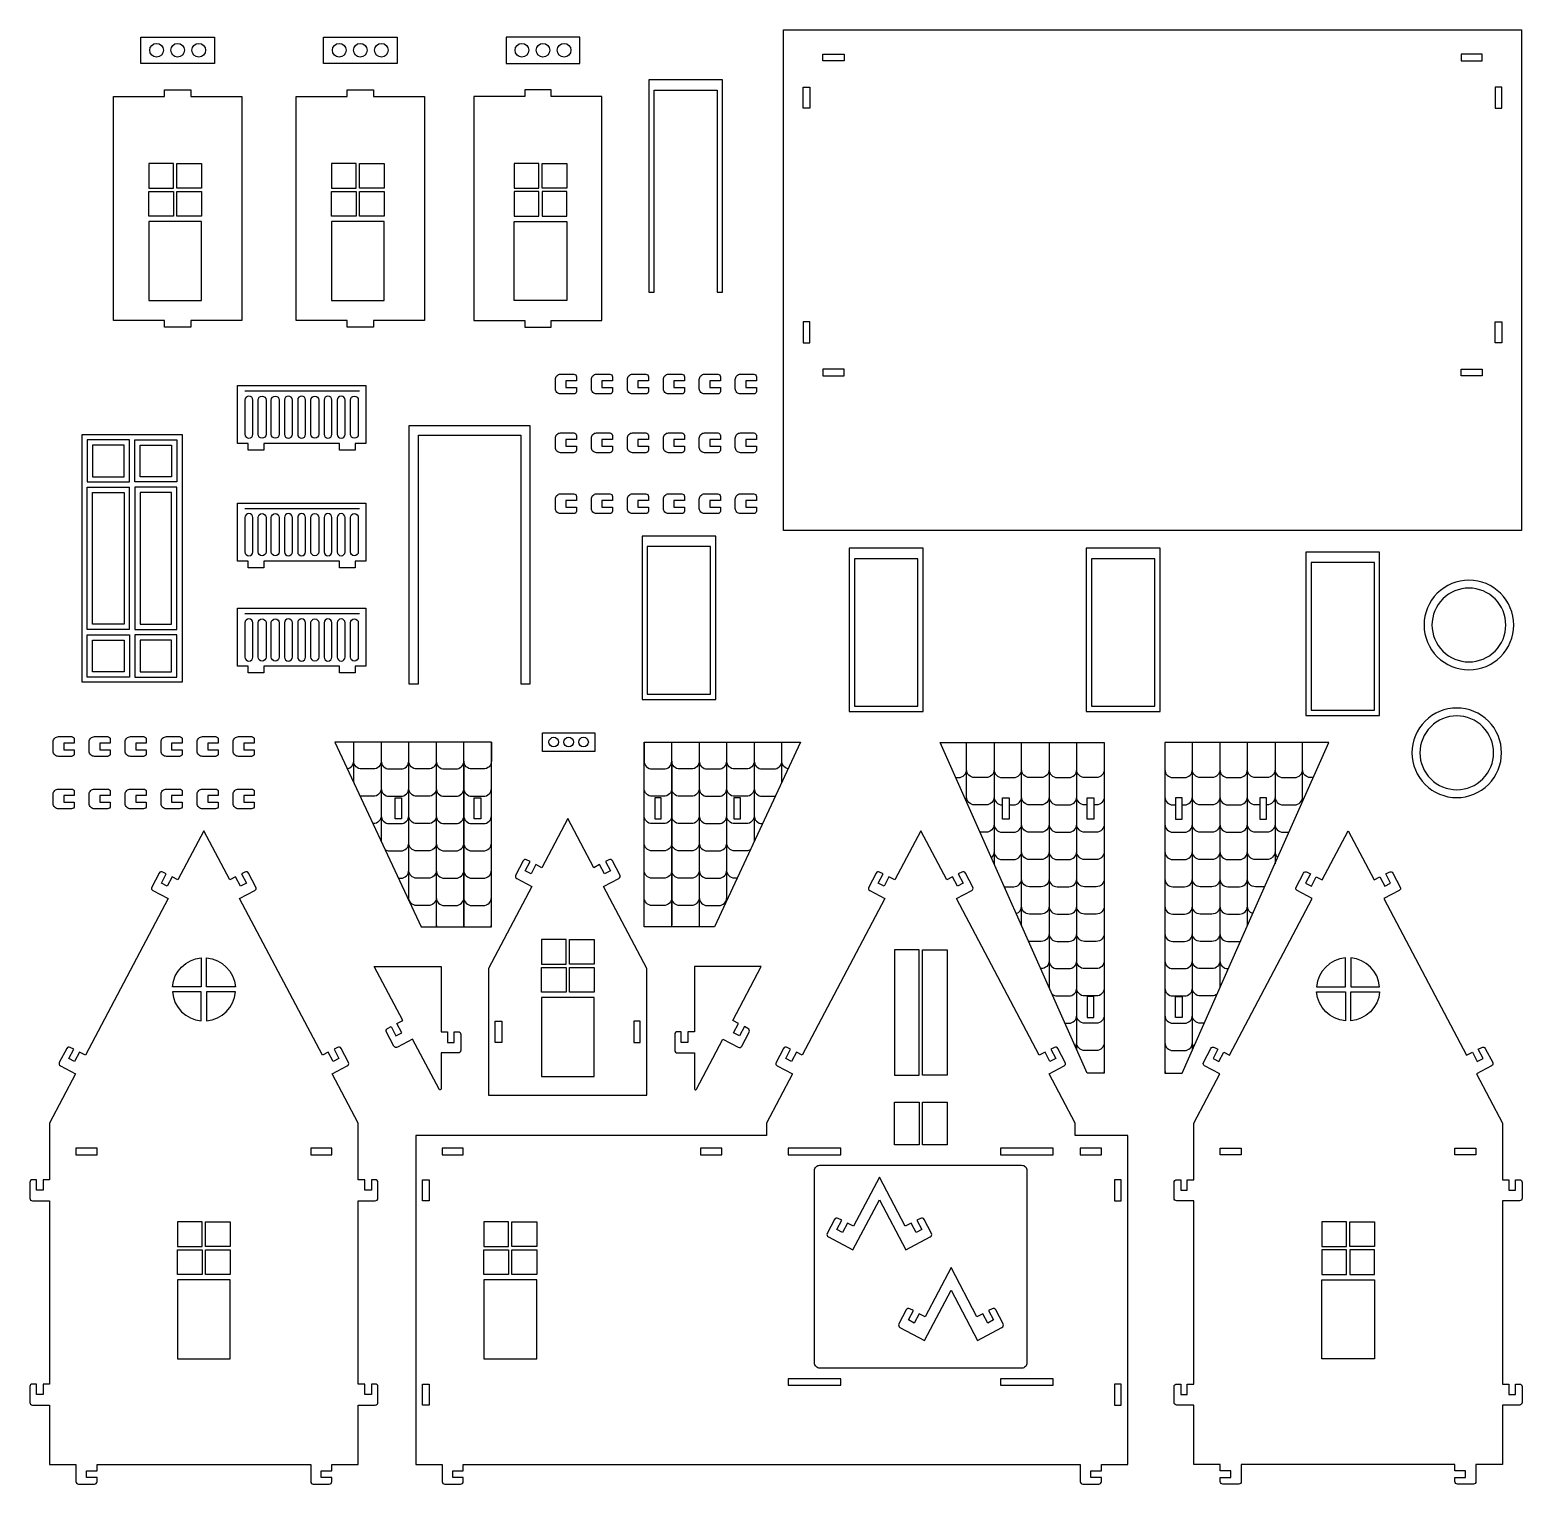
# Model space of a CAD drawing. Extents: x -2506 to 1573, y -1771 to 884.
# Drawn here: x -1144 to 1573, y -1771 to 877 of the extents above; entities that cross this region are included whole.
import ezdxf

# ---------------------------------------------------------------- set-up
doc = ezdxf.new("R2010")
doc.units = 0
doc.header["$MEASUREMENT"] = 0
doc.layers.add('LAYER1', color=7, linetype='CONTINUOUS')

msp = doc.modelspace()

# ---------------------------------------------------------------- linework, layer by layer
at = {"layer": 'LAYER1'}
for points in [[(1571.8, 877.1), (1571.8, -34.9), (227.8, -34.9), (227.8, 877.1)], [(-942.1, 863.9), (-807.7, 863.9), (-807.7, 815.9), (-942.1, 815.9)], [(-609.6, 863.9), (-475.2, 863.9), (-475.2, 815.9), (-609.6, 815.9)], [(-142.6, 863.9), (-277, 863.9), (-277, 815.9), (-142.6, 815.9)], [(338.2, 820.9), (299.8, 820.9), (299.8, 832.9), (338.2, 832.9)], [(1461.4, 820.9), (1499.8, 820.9), (1499.8, 832.9), (1461.4, 832.9)], [(-991.7, 755.9), (-898.9, 755.9), (-898.9, 767.9), (-850.9, 767.9), (-850.9, 755.9), (-758.2, 755.9), (-758.2, 347.9), (-850.9, 347.9), (-850.9, 335.9), (-898.9, 335.9), (-898.9, 347.9), (-991.7, 347.9)], [(-659.2, 755.9), (-566.4, 755.9), (-566.4, 767.9), (-518.4, 767.9), (-518.4, 755.9), (-425.6, 755.9), (-425.6, 347.9), (-518.4, 347.9), (-518.4, 335.9), (-566.4, 335.9), (-566.4, 347.9), (-659.2, 347.9)], [(-102.4, 755.9), (-195.1, 755.9), (-195.1, 767.9), (-243.1, 767.9), (-243.1, 755.9), (-335.9, 755.9), (-335.9, 347.9), (-243.1, 347.9), (-243.1, 335.9), (-195.1, 335.9), (-195.1, 347.9), (-102.4, 347.9)], [(-7.7, 399.6), (-7.7, 767), (107.5, 767), (107.5, 399.6), (117.1, 399.6), (117.1, 786.2), (-17.3, 786.2), (-17.3, 399.6)], [(263.8, 734.5), (263.8, 772.9), (275.8, 772.9), (275.8, 734.5)], [(1535.8, 734.5), (1535.8, 772.9), (1523.8, 772.9), (1523.8, 734.5)], [(-882.6, 633.5), (-927.6, 633.5), (-927.6, 588.5), (-882.6, 588.5)], [(-876.6, 588.5), (-876.6, 633.5), (-831.6, 633.5), (-831.6, 588.5)], [(-550, 633.5), (-595, 633.5), (-595, 588.5), (-550, 588.5)], [(-544, 588.5), (-544, 633.5), (-499, 633.5), (-499, 588.5)], [(-217.5, 588.5), (-217.5, 633.5), (-262.5, 633.5), (-262.5, 588.5)], [(-211.5, 633.5), (-166.5, 633.5), (-166.5, 588.5), (-211.5, 588.5)], [(-927.6, 537.5), (-927.6, 582.5), (-882.6, 582.5), (-882.6, 537.5)], [(-831.6, 537.5), (-876.6, 537.5), (-876.6, 582.5), (-831.6, 582.5)], [(-595, 537.5), (-595, 582.5), (-550, 582.5), (-550, 537.5)], [(-499, 537.5), (-544, 537.5), (-544, 582.5), (-499, 582.5)], [(-262.5, 537.5), (-217.5, 537.5), (-217.5, 582.5), (-262.5, 582.5)], [(-166.5, 537.5), (-166.5, 582.5), (-211.5, 582.5), (-211.5, 537.5)], [(-927.6, 383.9), (-831.6, 383.9), (-831.6, 527.9), (-927.6, 527.9)], [(-595, 383.9), (-499, 383.9), (-499, 527.9), (-595, 527.9)], [(-166.5, 383.9), (-262.5, 383.9), (-262.5, 527.9), (-166.5, 527.9)], [(263.8, 345.6), (263.8, 307.2), (275.8, 307.2), (275.8, 345.6)], [(1535.8, 345.6), (1535.8, 307.2), (1523.8, 307.2), (1523.8, 345.6)], [(338.2, 259.2), (299.8, 259.2), (299.8, 247.2), (338.2, 247.2)], [(1461.4, 259.2), (1499.8, 259.2), (1499.8, 247.2), (1461.4, 247.2)], [(-746.7, 123.7), (-765.9, 123.7), (-765.9, 229.3), (-532.4, 229.3), (-532.4, 123.7), (-551.6, 123.7), (-551.6, 111.7), (-580.4, 111.7), (-580.4, 123.7), (-717.9, 123.7), (-717.9, 111.7), (-746.7, 111.7)], [(-233, -314.2), (-233, 156.2), (-453.8, 156.2), (-453.8, -314.2), (-436.5, -314.2), (-436.5, 138.9), (-250.3, 138.9), (-250.3, -314.2)], [(-1039.4, 130.5), (-1039.4, 53.7), (-962.6, 53.7), (-962.6, 130.5)], [(-1029.8, 120.9), (-1029.8, 63.3), (-972.2, 63.3), (-972.2, 120.9)], [(-953, 53.7), (-953, 130.5), (-876.2, 130.5), (-876.2, 53.7)], [(-943.4, 63.3), (-943.4, 120.9), (-885.8, 120.9), (-885.8, 63.3)], [(-1029.8, -205.5), (-1029.8, 34.5), (-972.2, 34.5), (-972.2, -205.5)], [(-953, -215.1), (-876.2, -215.1), (-876.2, 44.1), (-953, 44.1)], [(-943.4, -205.5), (-885.8, -205.5), (-885.8, 34.5), (-943.4, 34.5)], [(-746.7, -90.4), (-765.9, -90.4), (-765.9, 15.2), (-532.4, 15.2), (-532.4, -90.4), (-551.6, -90.4), (-551.6, -102.4), (-580.4, -102.4), (-580.4, -90.4), (-717.9, -90.4), (-717.9, -102.4), (-746.7, -102.4)], [(104.9, -44.9), (-29.5, -44.9), (-29.5, -342.5), (104.9, -342.5)], [(95.3, -64.1), (-19.9, -64.1), (-19.9, -332.9), (95.3, -332.9)], [(482.2, -66.8), (347.8, -66.8), (347.8, -364.4), (482.2, -364.4)], [(913.5, -66.8), (779.1, -66.8), (779.1, -364.4), (913.5, -364.4)], [(1313.3, -73.9), (1178.9, -73.9), (1178.9, -371.5), (1313.3, -371.5)], [(472.6, -86), (357.4, -86), (357.4, -354.8), (472.6, -354.8)], [(903.9, -86), (788.7, -86), (788.7, -354.8), (903.9, -354.8)], [(1303.7, -93.1), (1188.5, -93.1), (1188.5, -361.9), (1303.7, -361.9)], [(-746.7, -282), (-765.9, -282), (-765.9, -176.4), (-532.4, -176.4), (-532.4, -282), (-551.6, -282), (-551.6, -294), (-580.4, -294), (-580.4, -282), (-717.9, -282), (-717.9, -294), (-746.7, -294)], [(-1039.4, -224.7), (-962.6, -224.7), (-962.6, -301.5), (-1039.4, -301.5)], [(-1029.8, -234.3), (-972.2, -234.3), (-972.2, -291.9), (-1029.8, -291.9)], [(-953, -301.5), (-876.2, -301.5), (-876.2, -224.7), (-953, -224.7)], [(-943.4, -291.9), (-885.8, -291.9), (-885.8, -234.3), (-943.4, -234.3)], [(-210.5, -403.1), (-115.7, -403.1), (-115.7, -436.9), (-210.5, -436.9)], [(-431.7, -756.4), (-431.7, -756.4), (-323, -756.4), (-303.8, -756.4), (-303.8, -420.2), (-588.6, -420.2), (-431.7, -756.4), (-431.7, -756.4), (-431.7, -756.4)], [(259.1, -420.2), (102.3, -756.4), (-6.5, -756.4), (-25.7, -756.4), (-25.7, -420.2), (259.1, -420.2), (259.1, -420.2), (259.1, -420.2), (259.1, -420.2)], [(780.7, -1022.8), (780.7, -1022.8), (513.2, -420.5), (811.9, -420.5), (811.9, -1022.8), (780.7, -1022.8), (780.7, -1022.8), (780.7, -1022.8)], [(1100.8, -690.9), (1100.8, -690.9), (1220.9, -420.5), (922.3, -420.5), (922.3, -1022.8), (953.5, -1022.8), (1081.3, -734.8), (1081.3, -734.8)], [(-479.1, -521.5), (-467.1, -521.5), (-467.1, -560), (-479.1, -560)], [(-335, -521.5), (-323, -521.5), (-323, -560), (-335, -560)], [(-335, -521.5), (-323, -521.5), (-323, -560), (-335, -560)], [(5.5, -521.5), (-6.5, -521.5), (-6.5, -560), (5.5, -560)], [(5.5, -521.5), (-6.5, -521.5), (-6.5, -560), (5.5, -560)], [(149.6, -521.5), (137.6, -521.5), (137.6, -560), (149.6, -560)], [(627, -521.8), (639, -521.8), (639, -560.3), (627, -560.3)], [(780.7, -521.8), (792.7, -521.8), (792.7, -560.3), (780.7, -560.3)], [(953.5, -521.8), (941.5, -521.8), (941.5, -560.3), (953.5, -560.3)], [(1107.2, -521.8), (1095.2, -521.8), (1095.2, -560.3), (1107.2, -560.3)], [(-167.7, -779.4), (-212.7, -779.4), (-212.7, -824.5), (-167.7, -824.5)], [(-161.7, -824.5), (-161.7, -779.4), (-116.7, -779.4), (-116.7, -824.5)], [(475.2, -798.6), (430.2, -798.6), (430.2, -1026.4), (475.2, -1026.4)], [(481.2, -1026.4), (481.2, -798.6), (526.2, -798.6), (526.2, -1026.4)], [(-212.7, -875.5), (-212.7, -830.5), (-167.7, -830.5), (-167.7, -875.5)], [(-116.7, -875.5), (-161.7, -875.5), (-161.7, -830.5), (-116.7, -830.5)], [(-212.7, -1029.2), (-116.7, -1029.2), (-116.7, -885.1), (-212.7, -885.1)], [(792.7, -883.1), (780.7, -883.1), (780.7, -921.5), (792.7, -921.5)], [(941.5, -883.1), (953.5, -883.1), (953.5, -921.5), (941.5, -921.5)], [(-296.8, -928.3), (-284.8, -928.3), (-284.8, -966.8), (-296.8, -966.8)], [(-32.6, -928.3), (-44.6, -928.3), (-44.6, -966.8), (-32.6, -966.8)], [(430.2, -1153.5), (430.2, -1076), (475.2, -1076), (475.2, -1153.5)], [(526.2, -1153.5), (481.2, -1153.5), (481.2, -1076), (526.2, -1076)], [(-1060, -1159.4), (-1060, -1171.4), (-1021.6, -1171.4), (-1021.6, -1159.4)], [(-632.7, -1159.4), (-632.7, -1171.4), (-594.3, -1171.4), (-594.3, -1159.4)], [(-393.3, -1159.4), (-393.3, -1171.4), (-354.9, -1171.4), (-354.9, -1159.4)], [(77.1, -1159.4), (77.1, -1171.4), (115.5, -1171.4), (115.5, -1159.4)], [(236.5, -1171.4), (332.5, -1171.4), (332.5, -1159.4), (236.5, -1159.4)], [(623.2, -1171.4), (719.2, -1171.4), (719.2, -1159.4), (623.2, -1159.4)], [(768.3, -1159.4), (768.3, -1171.4), (806.7, -1171.4), (806.7, -1159.4)], [(1061.5, -1159.4), (1061.5, -1171.4), (1023.1, -1171.4), (1023.1, -1159.4)], [(1488.7, -1159.4), (1488.7, -1171.4), (1450.3, -1171.4), (1450.3, -1159.4)], [(-429.3, -1217), (-417.3, -1217), (-417.3, -1255.4), (-429.3, -1255.4)], [(842.7, -1217), (830.7, -1217), (830.7, -1255.4), (842.7, -1255.4)], [(-830.1, -1293.8), (-875.1, -1293.8), (-875.1, -1338.8), (-830.1, -1338.8)], [(-824.1, -1338.8), (-824.1, -1293.8), (-779.1, -1293.8), (-779.1, -1338.8)], [(-272.3, -1293.8), (-317.3, -1293.8), (-317.3, -1338.8), (-272.3, -1338.8)], [(-266.3, -1338.8), (-266.3, -1293.8), (-221.3, -1293.8), (-221.3, -1338.8)], [(1252.9, -1338.8), (1252.9, -1293.8), (1207.9, -1293.8), (1207.9, -1338.8)], [(1258.9, -1293.8), (1303.9, -1293.8), (1303.9, -1338.8), (1258.9, -1338.8)], [(-875.1, -1389.8), (-875.1, -1344.8), (-830.1, -1344.8), (-830.1, -1389.8)], [(-779.1, -1389.8), (-824.1, -1389.8), (-824.1, -1344.8), (-779.1, -1344.8)], [(-317.3, -1389.8), (-317.3, -1344.8), (-272.3, -1344.8), (-272.3, -1389.8)], [(-221.3, -1389.8), (-266.3, -1389.8), (-266.3, -1344.8), (-221.3, -1344.8)], [(1207.9, -1389.8), (1252.9, -1389.8), (1252.9, -1344.8), (1207.9, -1344.8)], [(1303.9, -1389.8), (1303.9, -1344.8), (1258.9, -1344.8), (1258.9, -1389.8)], [(-875.1, -1543.4), (-779.1, -1543.4), (-779.1, -1399.4), (-875.1, -1399.4)], [(-317.3, -1543.4), (-221.3, -1543.4), (-221.3, -1399.4), (-317.3, -1399.4)], [(1303.9, -1543.4), (1207.9, -1543.4), (1207.9, -1399.4), (1303.9, -1399.4)], [(-429.3, -1589), (-417.3, -1589), (-417.3, -1627.4), (-429.3, -1627.4)], [(236.5, -1591.4), (332.5, -1591.4), (332.5, -1579.4), (236.5, -1579.4)], [(623.2, -1591.4), (719.2, -1591.4), (719.2, -1579.4), (623.2, -1579.4)], [(842.7, -1589), (830.7, -1589), (830.7, -1627.4), (842.7, -1627.4)]]:
    msp.add_lwpolyline(points, close=True, dxfattribs=at)
for points in [[(-153.7, 213.9), (-177.7, 213.9, -0.414214), (-187.3, 223.5), (-187.3, 240.3, -0.414214), (-177.7, 249.9), (-153.7, 249.9, -0.414214), (-148.9, 245.1), (-148.9, 237.9), (-168.1, 237.9), (-168.1, 225.9), (-148.9, 225.9), (-148.9, 218.7, -0.414214)], [(-88.1, 213.9), (-112.1, 213.9, -0.414214), (-121.7, 223.5), (-121.7, 240.3, -0.414214), (-112.1, 249.9), (-88.1, 249.9, -0.414214), (-83.3, 245.1), (-83.3, 237.9), (-102.5, 237.9), (-102.5, 225.9), (-83.3, 225.9), (-83.3, 218.7, -0.414214)], [(-22.6, 213.9), (-46.6, 213.9, -0.414214), (-56.2, 223.5), (-56.2, 240.3, -0.414214), (-46.6, 249.9), (-22.6, 249.9, -0.414214), (-17.8, 245.1), (-17.8, 237.9), (-37, 237.9), (-37, 225.9), (-17.8, 225.9), (-17.8, 218.7, -0.414214)], [(42.9, 213.9), (18.9, 213.9, -0.414214), (9.3, 223.5), (9.3, 240.3, -0.414214), (18.9, 249.9), (42.9, 249.9, -0.414214), (47.7, 245.1), (47.7, 237.9), (28.5, 237.9), (28.5, 225.9), (47.7, 225.9), (47.7, 218.7, -0.414214)], [(108.4, 213.9), (84.4, 213.9, -0.414214), (74.8, 223.5), (74.8, 240.3, -0.414214), (84.4, 249.9), (108.4, 249.9, -0.414214), (113.2, 245.1), (113.2, 237.9), (94, 237.9), (94, 225.9), (113.2, 225.9), (113.2, 218.7, -0.414214)], [(173.9, 213.9), (149.9, 213.9, -0.414214), (140.3, 223.5), (140.3, 240.3, -0.414214), (149.9, 249.9), (173.9, 249.9, -0.414214), (178.7, 245.1), (178.7, 237.9), (159.5, 237.9), (159.5, 225.9), (178.7, 225.9), (178.7, 218.7, -0.414214)], [(-738, 140.5), (-738, 202.9, 1), (-752.4, 202.9), (-752.4, 140.5, 1)], [(-728.4, 140.5), (-728.4, 202.9, -1), (-714, 202.9), (-714, 140.5, -1)], [(-704.4, 140.5), (-704.4, 202.9, -1), (-690, 202.9), (-690, 140.5, -1)], [(-666, 140.5), (-666, 202.9, 1), (-680.4, 202.9), (-680.4, 140.5, 1)], [(-642, 140.5), (-642, 202.9, 1), (-656.4, 202.9), (-656.4, 140.5, 1)], [(-632.4, 140.5), (-632.4, 202.9, -1), (-618, 202.9), (-618, 140.5, -1)], [(-594, 140.5), (-594, 202.9, 1), (-608.4, 202.9), (-608.4, 140.5, 1)], [(-570, 140.5), (-570, 202.9, 1), (-584.4, 202.9), (-584.4, 140.5, 1)], [(-560.4, 140.5), (-560.4, 202.9, -1), (-546, 202.9), (-546, 140.5, -1)], [(-153.7, 107), (-177.7, 107, -0.414214), (-187.3, 116.6), (-187.3, 133.4, -0.414214), (-177.7, 143), (-153.7, 143, -0.414214), (-148.9, 138.2), (-148.9, 131), (-168.1, 131), (-168.1, 119), (-148.9, 119), (-148.9, 111.8, -0.414214)], [(-88.1, 107), (-112.1, 107, -0.414214), (-121.7, 116.6), (-121.7, 133.4, -0.414214), (-112.1, 143), (-88.1, 143, -0.414214), (-83.3, 138.2), (-83.3, 131), (-102.5, 131), (-102.5, 119), (-83.3, 119), (-83.3, 111.8, -0.414214)], [(-22.6, 107), (-46.6, 107, -0.414214), (-56.2, 116.6), (-56.2, 133.4, -0.414214), (-46.6, 143), (-22.6, 143, -0.414214), (-17.8, 138.2), (-17.8, 131), (-37, 131), (-37, 119), (-17.8, 119), (-17.8, 111.8, -0.414214)], [(42.9, 107), (18.9, 107, -0.414214), (9.3, 116.6), (9.3, 133.4, -0.414214), (18.9, 143), (42.9, 143, -0.414214), (47.7, 138.2), (47.7, 131), (28.5, 131), (28.5, 119), (47.7, 119), (47.7, 111.8, -0.414214)], [(108.4, 107), (84.4, 107, -0.414214), (74.8, 116.6), (74.8, 133.4, -0.414214), (84.4, 143), (108.4, 143, -0.414214), (113.2, 138.2), (113.2, 131), (94, 131), (94, 119), (113.2, 119), (113.2, 111.8, -0.414214)], [(173.9, 107), (149.9, 107, -0.414214), (140.3, 116.6), (140.3, 133.4, -0.414214), (149.9, 143), (173.9, 143, -0.414214), (178.7, 138.2), (178.7, 131), (159.5, 131), (159.5, 119), (178.7, 119), (178.7, 111.8, -0.414214)], [(-153.7, -4), (-177.7, -4, -0.414214), (-187.3, 5.6), (-187.3, 22.4, -0.414214), (-177.7, 32), (-153.7, 32, -0.414214), (-148.9, 27.2), (-148.9, 20), (-168.1, 20), (-168.1, 8), (-148.9, 8), (-148.9, 0.8, -0.414214)], [(-88.1, -4), (-112.1, -4, -0.414214), (-121.7, 5.6), (-121.7, 22.4, -0.414214), (-112.1, 32), (-88.1, 32, -0.414214), (-83.3, 27.2), (-83.3, 20), (-102.5, 20), (-102.5, 8), (-83.3, 8), (-83.3, 0.8, -0.414214)], [(-22.6, -4), (-46.6, -4, -0.414214), (-56.2, 5.6), (-56.2, 22.4, -0.414214), (-46.6, 32), (-22.6, 32, -0.414214), (-17.8, 27.2), (-17.8, 20), (-37, 20), (-37, 8), (-17.8, 8), (-17.8, 0.8, -0.414214)], [(42.9, -4), (18.9, -4, -0.414214), (9.3, 5.6), (9.3, 22.4, -0.414214), (18.9, 32), (42.9, 32, -0.414214), (47.7, 27.2), (47.7, 20), (28.5, 20), (28.5, 8), (47.7, 8), (47.7, 0.8, -0.414214)], [(108.4, -4), (84.4, -4, -0.414214), (74.8, 5.6), (74.8, 22.4, -0.414214), (84.4, 32), (108.4, 32, -0.414214), (113.2, 27.2), (113.2, 20), (94, 20), (94, 8), (113.2, 8), (113.2, 0.8, -0.414214)], [(173.9, -4), (149.9, -4, -0.414214), (140.3, 5.6), (140.3, 22.4, -0.414214), (149.9, 32), (173.9, 32, -0.414214), (178.7, 27.2), (178.7, 20), (159.5, 20), (159.5, 8), (178.7, 8), (178.7, 0.8, -0.414214)], [(-738, -73.6), (-738, -11.2, 1), (-752.4, -11.2), (-752.4, -73.6, 1)], [(-728.4, -73.6), (-728.4, -11.2, -1), (-714, -11.2), (-714, -73.6, -1)], [(-704.4, -73.6), (-704.4, -11.2, -1), (-690, -11.2), (-690, -73.6, -1)], [(-666, -73.6), (-666, -11.2, 1), (-680.4, -11.2), (-680.4, -73.6, 1)], [(-642, -73.6), (-642, -11.2, 1), (-656.4, -11.2), (-656.4, -73.6, 1)], [(-632.4, -73.6), (-632.4, -11.2, -1), (-618, -11.2), (-618, -73.6, -1)], [(-594, -73.6), (-594, -11.2, 1), (-608.4, -11.2), (-608.4, -73.6, 1)], [(-570, -73.6), (-570, -11.2, 1), (-584.4, -11.2), (-584.4, -73.6, 1)], [(-560.4, -73.6), (-560.4, -11.2, -1), (-546, -11.2), (-546, -73.6, -1)], [(1475.8, -125.2, 0.414214), (1394.2, -206.8, 0.414214), (1475.8, -288.4, 0.414214), (1557.4, -206.8, 0.414214)], [(1475.8, -139.6, 0.414214), (1408.6, -206.8, 0.414214), (1475.8, -274, 0.414214), (1543, -206.8, 0.414214)], [(-738, -265.2), (-738, -202.8, 1), (-752.4, -202.8), (-752.4, -265.2, 1)], [(-728.4, -265.2), (-728.4, -202.8, -1), (-714, -202.8), (-714, -265.2, -1)], [(-704.4, -265.2), (-704.4, -202.8, -1), (-690, -202.8), (-690, -265.2, -1)], [(-666, -265.2), (-666, -202.8, 1), (-680.4, -202.8), (-680.4, -265.2, 1)], [(-642, -265.2), (-642, -202.8, 1), (-656.4, -202.8), (-656.4, -265.2, 1)], [(-632.4, -265.2), (-632.4, -202.8, -1), (-618, -202.8), (-618, -265.2, -1)], [(-594, -265.2), (-594, -202.8, 1), (-608.4, -202.8), (-608.4, -265.2, 1)], [(-570, -265.2), (-570, -202.8, 1), (-584.4, -202.8), (-584.4, -265.2, 1)], [(-560.4, -265.2), (-560.4, -202.8, -1), (-546, -202.8), (-546, -265.2, -1)], [(1453.7, -358, 0.414214), (1372.1, -439.5, 0.414214), (1453.7, -521.1, 0.414214), (1535.2, -439.5, 0.414214)], [(1453.7, -372.4, 0.414214), (1386.5, -439.5, 0.414214), (1453.7, -506.7, 0.414214), (1520.8, -439.5, 0.414214)], [(-1067.9, -446.1), (-1091.9, -446.1, -0.414214), (-1101.5, -436.5), (-1101.5, -419.7, -0.414214), (-1091.9, -410.1), (-1067.9, -410.1, -0.414214), (-1063.1, -414.9), (-1063.1, -422.1), (-1082.3, -422.1), (-1082.3, -434.1), (-1063.1, -434.1), (-1063.1, -441.3, -0.414214)], [(-1002.4, -446.1), (-1026.4, -446.1, -0.414214), (-1036, -436.5), (-1036, -419.7, -0.414214), (-1026.4, -410.1), (-1002.4, -410.1, -0.414214), (-997.6, -414.9), (-997.6, -422.1), (-1016.8, -422.1), (-1016.8, -434.1), (-997.6, -434.1), (-997.6, -441.3, -0.414214)], [(-936.9, -446.1), (-960.9, -446.1, -0.414214), (-970.5, -436.5), (-970.5, -419.7, -0.414214), (-960.9, -410.1), (-936.9, -410.1, -0.414214), (-932.1, -414.9), (-932.1, -422.1), (-951.3, -422.1), (-951.3, -434.1), (-932.1, -434.1), (-932.1, -441.3, -0.414214)], [(-871.4, -446.1), (-895.4, -446.1, -0.414214), (-905, -436.5), (-905, -419.7, -0.414214), (-895.4, -410.1), (-871.4, -410.1, -0.414214), (-866.6, -414.9), (-866.6, -422.1), (-885.8, -422.1), (-885.8, -434.1), (-866.6, -434.1), (-866.6, -441.3, -0.414214)], [(-805.8, -446.1), (-829.8, -446.1, -0.414214), (-839.4, -436.5), (-839.4, -419.7, -0.414214), (-829.8, -410.1), (-805.8, -410.1, -0.414214), (-801, -414.9), (-801, -422.1), (-820.2, -422.1), (-820.2, -434.1), (-801, -434.1), (-801, -441.3, -0.414214)], [(-740.3, -446.1), (-764.3, -446.1, -0.414214), (-773.9, -436.5), (-773.9, -419.7, -0.414214), (-764.3, -410.1), (-740.3, -410.1, -0.414214), (-735.5, -414.9), (-735.5, -422.1), (-754.7, -422.1), (-754.7, -434.1), (-735.5, -434.1), (-735.5, -441.3, -0.414214)], [(-1067.9, -541.5), (-1091.9, -541.5, -0.414214), (-1101.5, -531.9), (-1101.5, -515.1, -0.414214), (-1091.9, -505.5), (-1067.9, -505.5, -0.414214), (-1063.1, -510.3), (-1063.1, -517.5), (-1082.3, -517.5), (-1082.3, -529.5), (-1063.1, -529.5), (-1063.1, -536.7, -0.414214)], [(-1002.4, -541.5), (-1026.4, -541.5, -0.414214), (-1036, -531.9), (-1036, -515.1, -0.414214), (-1026.4, -505.5), (-1002.4, -505.5, -0.414214), (-997.6, -510.3), (-997.6, -517.5), (-1016.8, -517.5), (-1016.8, -529.5), (-997.6, -529.5), (-997.6, -536.7, -0.414214)], [(-936.9, -541.5), (-960.9, -541.5, -0.414214), (-970.5, -531.9), (-970.5, -515.1, -0.414214), (-960.9, -505.5), (-936.9, -505.5, -0.414214), (-932.1, -510.3), (-932.1, -517.5), (-951.3, -517.5), (-951.3, -529.5), (-932.1, -529.5), (-932.1, -536.7, -0.414214)], [(-871.4, -541.5), (-895.4, -541.5, -0.414214), (-905, -531.9), (-905, -515.1, -0.414214), (-895.4, -505.5), (-871.4, -505.5, -0.414214), (-866.6, -510.3), (-866.6, -517.5), (-885.8, -517.5), (-885.8, -529.5), (-866.6, -529.5), (-866.6, -536.7, -0.414214)], [(-805.8, -541.5), (-829.8, -541.5, -0.414214), (-839.4, -531.9), (-839.4, -515.1, -0.414214), (-829.8, -505.5), (-805.8, -505.5, -0.414214), (-801, -510.3), (-801, -517.5), (-820.2, -517.5), (-820.2, -529.5), (-801, -529.5), (-801, -536.7, -0.414214)], [(-740.3, -541.5), (-764.3, -541.5, -0.414214), (-773.9, -531.9), (-773.9, -515.1, -0.414214), (-764.3, -505.5), (-740.3, -505.5, -0.414214), (-735.5, -510.3), (-735.5, -517.5), (-754.7, -517.5), (-754.7, -529.5), (-735.5, -529.5), (-735.5, -536.7, -0.414214)], [(-20.6, -1062.7), (-20.6, -1062.7), (-20.6, -832.4), (-99.5, -682.8), (-71.9, -668.3, 0.414214), (-69.9, -661.8), (-83.3, -636.3, 0.414214), (-89.8, -634.3), (-96.2, -637.6), (-87.2, -654.6), (-97.9, -660.2), (-106.8, -643.2), (-117.4, -648.9), (-164.7, -559.2), (-212, -648.9), (-222.6, -643.2), (-231.6, -660.2), (-242.2, -654.6), (-233.2, -637.6), (-239.6, -634.3, 0.414214), (-246.1, -636.3), (-259.5, -661.8, 0.414214), (-257.5, -668.3), (-229.9, -682.8), (-308.8, -832.4), (-308.8, -1062.7), (-20.6, -1062.7), (-20.6, -1062.7), (-20.6, -1062.7)], [(-1062.4, -1001.8), (-1073, -996.2), (-1064, -979.2), (-1070.4, -975.9, 0.414214), (-1076.9, -977.9), (-1090.3, -1003.4, 0.414214), (-1088.3, -1009.8), (-1060.7, -1024.4), (-1108, -1114), (-1108, -1217), (-1120, -1217), (-1120, -1236.2), (-1132, -1236.2), (-1132, -1217), (-1139.2, -1217, 0.414214), (-1144, -1221.8), (-1144, -1250.6, 0.414214), (-1139.2, -1255.4), (-1108, -1255.4), (-1108, -1589), (-1120, -1589), (-1120, -1608.2), (-1132, -1608.2), (-1132, -1589), (-1139.2, -1589, 0.414214), (-1144, -1593.8), (-1144, -1622.6, 0.414214), (-1139.2, -1627.4), (-1108, -1627.4), (-1108, -1735.4), (-1060, -1735.4), (-1060, -1766.6, 0.414214), (-1055.2, -1771.4), (-1026.4, -1771.4, 0.414214), (-1021.6, -1766.6), (-1021.6, -1759.4), (-1040.8, -1759.4), (-1040.8, -1747.4), (-1021.6, -1747.4), (-1021.6, -1735.4), (-632.7, -1735.4), (-632.7, -1766.6, 0.414214), (-627.9, -1771.4), (-599.1, -1771.4, 0.414214), (-594.3, -1766.6), (-594.3, -1759.4), (-613.5, -1759.4), (-613.5, -1747.4), (-594.3, -1747.4), (-594.3, -1735.4), (-546.3, -1735.4), (-546.3, -1627.4), (-515.1, -1627.4, 0.414214), (-510.3, -1622.6), (-510.3, -1593.8, 0.414214), (-515.1, -1589), (-522.3, -1589), (-522.3, -1608.2), (-534.3, -1608.2), (-534.3, -1589), (-546.3, -1589), (-546.3, -1255.4), (-515.1, -1255.4, 0.414214), (-510.3, -1250.6), (-510.3, -1221.8, 0.414214), (-515.1, -1217), (-522.3, -1217), (-522.3, -1236.2), (-534.3, -1236.2), (-534.3, -1217), (-546.3, -1217), (-546.3, -1114), (-593.6, -1024.4), (-566, -1009.8, 0.414214), (-564, -1003.4), (-577.4, -977.9, 0.414214), (-583.9, -975.9), (-590.2, -979.2), (-581.3, -996.2), (-591.9, -1001.8), (-600.9, -984.8), (-611.5, -990.4), (-762, -705.1), (-734.4, -690.5, 0.414214), (-732.4, -684.1), (-745.8, -658.6, 0.414214), (-752.3, -656.6), (-758.7, -659.9), (-749.7, -676.9), (-760.3, -682.5), (-769.3, -665.5), (-779.9, -671.1), (-827.1, -581.6), (-874.4, -671.1), (-885, -665.5), (-894, -682.5), (-904.6, -676.9), (-895.6, -659.9), (-902, -656.6, 0.414214), (-908.5, -658.6), (-921.9, -684.1, 0.414214), (-919.9, -690.5), (-892.3, -705.1), (-1042.8, -990.4), (-1053.4, -984.8)], [(806.7, -1747.4), (806.7, -1735.4), (854.7, -1735.4), (854.7, -1136.7), (758.7, -1136.7), (758.7, -1114), (711.4, -1024.4), (739, -1009.8, 0.414214), (741, -1003.4), (727.6, -977.9, 0.414214), (721.1, -975.9), (714.8, -979.2), (723.7, -996.2), (713.1, -1001.8), (704.1, -984.8), (693.5, -990.4), (543, -705.1), (570.6, -690.5, 0.414214), (572.6, -684.1), (559.2, -658.6, 0.414214), (552.7, -656.6), (546.3, -659.9), (555.3, -676.9), (544.7, -682.5), (535.7, -665.5), (525.1, -671.1), (477.9, -581.6), (430.6, -671.1), (420, -665.5), (411, -682.5), (400.4, -676.9), (409.4, -659.9), (403, -656.6, 0.414214), (396.5, -658.6), (383.1, -684.1, 0.414214), (385.1, -690.5), (412.7, -705.1), (262.2, -990.4), (251.6, -984.8), (242.6, -1001.8), (232, -996.2), (241, -979.2), (234.6, -975.9, 0.414214), (228.1, -977.9), (214.7, -1003.4, 0.414214), (216.7, -1009.8), (244.3, -1024.4), (197, -1114), (197, -1136.7), (-441.3, -1136.7), (-441.3, -1735.4), (-393.3, -1735.4), (-393.3, -1766.6, 0.414214), (-388.5, -1771.4), (-359.7, -1771.4, 0.414214), (-354.9, -1766.6), (-354.9, -1759.4), (-374.1, -1759.4), (-374.1, -1747.4), (-354.9, -1747.4), (-354.9, -1735.4), (768.3, -1735.4), (768.3, -1766.6, 0.414214), (773.1, -1771.4), (801.9, -1771.4, 0.414214), (806.7, -1766.6), (806.7, -1759.4), (787.5, -1759.4), (787.5, -1747.4)], [(1491.1, -1001.8), (1501.7, -996.2), (1492.8, -979.2), (1499.2, -975.9, -0.414214), (1505.6, -977.9), (1519.1, -1003.4, -0.414214), (1517.1, -1009.8), (1489.5, -1024.4), (1536.7, -1114), (1536.7, -1217), (1548.7, -1217), (1548.7, -1236.2), (1560.7, -1236.2), (1560.7, -1217), (1567.9, -1217, -0.414214), (1572.7, -1221.8), (1572.7, -1250.6, -0.414214), (1567.9, -1255.4), (1536.7, -1255.4), (1536.7, -1589), (1548.7, -1589), (1548.7, -1608.2), (1560.7, -1608.2), (1560.7, -1589), (1567.9, -1589, -0.414214), (1572.7, -1593.8), (1572.7, -1622.6, -0.414214), (1567.9, -1627.4), (1536.7, -1627.4), (1536.7, -1735.4), (1488.7, -1735.4), (1488.7, -1766.6, -0.414214), (1483.9, -1771.4), (1455.1, -1771.4, -0.414214), (1450.3, -1766.6), (1450.3, -1759.4), (1469.5, -1759.4), (1469.5, -1747.4), (1450.3, -1747.4), (1450.3, -1735.4), (1061.5, -1735.4), (1061.5, -1766.6, -0.414214), (1056.7, -1771.4), (1027.9, -1771.4, -0.414214), (1023.1, -1766.6), (1023.1, -1759.4), (1042.3, -1759.4), (1042.3, -1747.4), (1023.1, -1747.4), (1023.1, -1735.4), (975.1, -1735.4), (975.1, -1627.4), (943.9, -1627.4, -0.414214), (939.1, -1622.6), (939.1, -1593.8, -0.414214), (943.9, -1589), (951.1, -1589), (951.1, -1608.2), (963.1, -1608.2), (963.1, -1589), (975.1, -1589), (975.1, -1255.4), (943.9, -1255.4, -0.414214), (939.1, -1250.6), (939.1, -1221.8, -0.414214), (943.9, -1217), (951.1, -1217), (951.1, -1236.2), (963.1, -1236.2), (963.1, -1217), (975.1, -1217), (975.1, -1114), (1022.3, -1024.4), (994.7, -1009.8, -0.414214), (992.7, -1003.4), (1006.1, -977.9, -0.414214), (1012.6, -975.9), (1019, -979.2), (1010, -996.2), (1020.7, -1001.8), (1029.6, -984.8), (1040.2, -990.4), (1190.7, -705.1), (1163.1, -690.5, -0.414214), (1161.1, -684.1), (1174.6, -658.6, -0.414214), (1181.1, -656.6), (1187.4, -659.9), (1178.5, -676.9), (1189.1, -682.5), (1198, -665.5), (1208.6, -671.1), (1255.9, -581.6), (1303.1, -671.1), (1313.8, -665.5), (1322.7, -682.5), (1333.3, -676.9), (1324.4, -659.9), (1330.7, -656.6, -0.414214), (1337.2, -658.6), (1350.7, -684.1, -0.414214), (1348.7, -690.5), (1321.1, -705.1), (1471.6, -990.4), (1482.2, -984.8)], [(-831.9, -813), (-831.9, -865.5), (-884.5, -865.5, -0.366118)], [(-822.3, -813, -0.366118), (-769.8, -865.5), (-822.3, -865.5)], [(1251.1, -813, 0.366118), (1198.5, -865.5), (1251.1, -865.5)], [(1260.7, -813), (1260.7, -865.5), (1313.3, -865.5, 0.366118)], [(-395.4, -947.5), (-383.4, -947.5), (-383.4, -966.8), (-371.4, -966.8), (-371.4, -947.5), (-364.2, -947.5, -0.414214), (-359.4, -952.3), (-359.4, -981.2, -0.414214), (-364.2, -986), (-395.4, -986), (-395.4, -1051.4, -0.782614), (-399, -1052.3), (-447.2, -961), (-474.8, -975.6, -0.414214), (-481.3, -973.5), (-494.7, -948.1, -0.414214), (-492.7, -941.6), (-486.4, -938.2), (-477.4, -955.2), (-466.8, -949.6), (-475.7, -932.6), (-465.1, -927), (-465.1, -927), (-465.1, -927), (-516.9, -828.8), (-475.4, -828.8), (-475.4, -828.8), (-436.9, -828.8), (-436.9, -828.8), (-395.4, -828.8)], [(66, -947.5), (54, -947.5), (54, -966.8), (42, -966.8), (42, -947.5), (34.8, -947.5, 0.414214), (30, -952.3), (30, -981.2, 0.414214), (34.8, -986), (66, -986), (66, -1051.4, 0.782614), (69.6, -1052.3), (117.8, -961), (145.4, -975.6, 0.414214), (151.9, -973.5), (165.3, -948.1, 0.414214), (163.3, -941.6), (156.9, -938.2), (148, -955.2), (137.3, -949.6), (146.3, -932.6), (135.7, -927), (135.7, -927), (135.7, -927), (187.5, -828.8), (145.9, -828.8), (145.9, -828.8), (107.5, -828.8), (107.5, -828.8), (66, -828.8)], [(-831.9, -927.7), (-831.9, -875.1), (-884.5, -875.1, 0.366118)], [(-822.3, -927.7, 0.366118), (-769.8, -875.1), (-822.3, -875.1)], [(1251.1, -927.7, -0.366118), (1198.5, -875.1), (1251.1, -875.1)], [(1260.7, -927.7), (1260.7, -875.1), (1313.3, -875.1, -0.366118)], [(294.1, -1190.6), (661.6, -1190.6, -0.414214), (671.2, -1200.2), (671.2, -1550.6, -0.414214), (661.6, -1560.2), (294.1, -1560.2, -0.414214), (284.5, -1550.6), (284.5, -1200.2, -0.414214)], [(334, -1290.6), (327.6, -1287.3, 0.414214), (321.1, -1289.3), (307.7, -1314.8, 0.414214), (309.7, -1321.2), (354.3, -1344.8), (402.5, -1253.4), (450.7, -1344.8), (495.3, -1321.2, 0.414214), (497.4, -1314.8), (483.9, -1289.3, 0.414214), (477.4, -1287.3), (471, -1290.6), (480, -1307.6), (469.4, -1313.2), (460.4, -1296.2), (449.8, -1301.8), (402.5, -1212.2), (355.3, -1301.8), (344.6, -1296.2), (335.7, -1313.2), (325, -1307.6)], [(464.4, -1455.4), (458.1, -1452.1, 0.414214), (451.6, -1454.1), (438.1, -1479.6, 0.414214), (440.1, -1486.1), (484.7, -1509.6), (533, -1418.2), (581.2, -1509.6), (625.8, -1486.1, 0.414214), (627.8, -1479.6), (614.3, -1454.1, 0.414214), (607.8, -1452.1), (601.5, -1455.4), (610.4, -1472.4), (599.8, -1478), (590.9, -1461), (580.2, -1466.6), (533, -1377), (485.7, -1466.6), (475.1, -1461), (466.1, -1478), (455.5, -1472.4)]]:
    msp.add_lwpolyline(points, format="xyb", close=True, dxfattribs=at)
for points in [[(-752.8, 219.7), (-543.7, 219.7)], [(-866.6, -311.1), (-1049, -311.1), (-1049, 140.1), (-866.6, 140.1), (-866.6, -311.1)], [(-1049, 140.1), (-1049, 140.1)], [(-962.6, -215.1), (-1039.4, -215.1), (-1039.4, 44.1), (-962.6, 44.1)], [(-962.6, -215.1), (-962.6, 44.1)], [(-752.8, 5.6), (-543.7, 5.6)], [(-752.8, -186), (-543.7, -186)], [(-554.4, -493.4), (-554.4, -454.6)], [(225, -493.4), (225, -454.6)], [(561.3, -528.7), (561.3, -519.9)], [(561.3, -528.7), (561.3, -519.9)], [(1172.9, -528.7), (1172.9, -519.9)], [(1172.9, -528.7), (1172.9, -519.9)], [(-504.3, -554), (-504.3, -600.9)], [(-504.3, -554), (-504.3, -600.9)], [(174.8, -554), (174.8, -600.9)], [(174.8, -554), (174.8, -600.9)], [(611.4, -619.4), (611.4, -641.5)], [(611.4, -619.4), (611.4, -641.5)], [(1122.8, -619.4), (1122.8, -641.5)], [(1122.8, -619.4), (1122.8, -641.5)], [(-454.1, -708.3), (-454.1, -703.2)], [(-454.1, -708.3), (-454.1, -703.2)], [(124.7, -708.3), (124.7, -703.2)], [(124.7, -708.3), (124.7, -703.2)], [(661.5, -754.4), (661.5, -718.8)], [(661.5, -754.4), (661.5, -718.8)], [(1072.6, -754.4), (1072.6, -718.8)], [(1072.6, -754.4), (1072.6, -718.8)], [(711.6, -818.2), (711.6, -867.3)], [(711.6, -818.2), (711.6, -867.3)], [(1022.5, -818.2), (1022.5, -867.3)], [(1022.5, -818.2), (1022.5, -867.3)], [(761.8, -980.2), (761.8, -967.3)], [(761.8, -980.2), (761.8, -967.3)], [(972.4, -980.2), (972.4, -967.3)], [(972.4, -980.2), (972.4, -967.3)], [(811.9, -1017), (811.9, -1022.8)], [(922.3, -1017), (922.3, -1022.8)], [(758.7, -1133.4), (758.7, -1133.4)]]:
    msp.add_lwpolyline(points, dxfattribs=at)
for points in [[(-565.9, -468.7, 0.356178), (-554.4, -454.6), (-554.4, -420.2)], [(-504.3, -420.2), (-504.3, -454.6, -0.414214), (-518.7, -469), (-540, -469, -0.414214), (-554.4, -454.6), (-554.4, -420.2)], [(-504.3, -420.2), (-504.3, -454.6, 0.414214), (-489.9, -469), (-468.6, -469, 0.414214), (-454.1, -454.6), (-454.1, -420.2)], [(-404, -420.2), (-404, -454.6, -0.414214), (-418.4, -469), (-439.7, -469, -0.414214), (-454.1, -454.6), (-454.1, -420.2)], [(-404, -420.2), (-404, -454.6, 0.414214), (-389.6, -469), (-368.3, -469, 0.414214), (-353.9, -454.6), (-353.9, -420.2)], [(-303.8, -420.2), (-303.8, -454.6, -0.414214), (-318.2, -469), (-339.5, -469, -0.414214), (-353.9, -454.6), (-353.9, -420.2)], [(-25.7, -420.2), (-25.7, -454.6, 0.414214), (-11.3, -469), (10, -469, 0.414214), (24.5, -454.6), (24.5, -420.2)], [(74.6, -420.2), (74.6, -454.6, -0.414214), (60.2, -469), (38.9, -469, -0.414214), (24.5, -454.6), (24.5, -420.2)], [(74.6, -420.2), (74.6, -454.6, 0.414214), (89, -469), (110.3, -469, 0.414214), (124.7, -454.6), (124.7, -420.2)], [(174.8, -420.2), (174.8, -454.6, -0.414214), (160.4, -469), (139.1, -469, -0.414214), (124.7, -454.6), (124.7, -420.2)], [(174.8, -420.2), (174.8, -454.6, 0.414214), (189.2, -469), (210.6, -469, 0.414214), (225, -454.6), (225, -420.2)], [(236.5, -468.7, -0.356178), (225, -454.6), (225, -420.2)], [(541.7, -484.6), (546.8, -484.6, 0.414214), (561.3, -470.2), (561.3, -420.5)], [(611.4, -420.5), (611.4, -470.2, -0.414214), (597, -484.6), (575.7, -484.6, -0.414214), (561.3, -470.2), (561.3, -420.5)], [(611.4, -420.5), (611.4, -470.2, 0.414214), (625.8, -484.6), (647.1, -484.6, 0.414214), (661.5, -470.2), (661.5, -420.5)], [(711.6, -420.5), (711.6, -470.2, -0.414214), (697.2, -484.6), (675.9, -484.6, -0.414214), (661.5, -470.2), (661.5, -420.5)], [(711.6, -420.5), (711.6, -470.2, 0.414214), (726, -484.6), (747.4, -484.6, 0.414214), (761.8, -470.2), (761.8, -420.5)], [(811.9, -420.5), (811.9, -470.2, -0.414214), (797.5, -484.6), (776.2, -484.6, -0.414214), (761.8, -470.2), (761.8, -420.5)], [(922.3, -420.5), (922.3, -470.2, 0.414214), (936.7, -484.6), (958, -484.6, 0.414214), (972.4, -470.2), (972.4, -420.5)], [(1022.5, -420.5), (1022.5, -470.2, -0.414214), (1008.1, -484.6), (986.8, -484.6, -0.414214), (972.4, -470.2), (972.4, -420.5)], [(1022.5, -420.5), (1022.5, -470.2, 0.414214), (1036.9, -484.6), (1058.2, -484.6, 0.414214), (1072.6, -470.2), (1072.6, -420.5)], [(1122.8, -420.5), (1122.8, -470.2, -0.414214), (1108.3, -484.6), (1087, -484.6, -0.414214), (1072.6, -470.2), (1072.6, -420.5)], [(1122.8, -420.5), (1122.8, -470.2, 0.414214), (1137.2, -484.6), (1158.5, -484.6, 0.414214), (1172.9, -470.2), (1172.9, -420.5)], [(1192.4, -484.6), (1187.3, -484.6, -0.414214), (1172.9, -470.2), (1172.9, -420.5)], [(-504.3, -454.6), (-504.3, -504.3, -0.414214), (-518.7, -518.7), (-540, -518.7, -0.047441), (-542.7, -518.5, -0.047441)], [(-504.3, -454.6), (-504.3, -504.3, 0.414214), (-489.9, -518.7), (-468.6, -518.7, 0.414214), (-454.1, -504.3), (-454.1, -454.6)], [(-404, -454.6), (-404, -504.3, -0.414214), (-418.4, -518.7), (-439.7, -518.7, -0.414214), (-454.1, -504.3), (-454.1, -454.6)], [(-404, -454.6), (-404, -504.3, 0.414214), (-389.6, -518.7), (-368.3, -518.7, 0.414214), (-353.9, -504.3), (-353.9, -454.6)], [(-353.9, -454.6), (-353.9, -504.3, 0.414214), (-339.5, -518.7), (-318.2, -518.7, 0.414214), (-303.8, -504.3), (-303.8, -454.6)], [(24.5, -454.6), (24.5, -504.3, -0.414214), (10, -518.7), (-11.3, -518.7, -0.414214), (-25.7, -504.3), (-25.7, -454.6)], [(74.6, -454.6), (74.6, -504.3, -0.414214), (60.2, -518.7), (38.9, -518.7, -0.414214), (24.5, -504.3), (24.5, -454.6)], [(74.6, -454.6), (74.6, -504.3, 0.414214), (89, -518.7), (110.3, -518.7, 0.414214), (124.7, -504.3), (124.7, -454.6)], [(174.8, -454.6), (174.8, -504.3, -0.414214), (160.4, -518.7), (139.1, -518.7, -0.414214), (124.7, -504.3), (124.7, -454.6)], [(174.8, -454.6), (174.8, -504.3, 0.414214), (189.2, -518.7), (210.6, -518.7, 0.047441), (213.3, -518.5, 0.047441)], [(560, -525.8, 0.105656), (561.3, -519.9), (561.3, -470.2)], [(611.4, -470.2), (611.4, -519.9, -0.414214), (597, -534.3), (575.7, -534.3, -0.414214), (561.3, -519.9), (561.3, -470.2)], [(611.4, -470.2), (611.4, -519.9, 0.414214), (625.8, -534.3), (627, -534.3)], [(639, -534.3), (647.1, -534.3, 0.414214), (661.5, -519.9), (661.5, -470.2)], [(711.6, -470.2), (711.6, -519.9, -0.414214), (697.2, -534.3), (675.9, -534.3, -0.414214), (661.5, -519.9), (661.5, -470.2)], [(711.6, -470.2), (711.6, -519.9, 0.414214), (726, -534.3), (747.4, -534.3, 0.414214), (761.8, -519.9), (761.8, -470.2)], [(780.7, -534.3), (776.2, -534.3, -0.414214), (761.8, -519.9), (761.8, -470.2)], [(811.9, -470.2), (811.9, -519.9, -0.414214), (797.5, -534.3), (792.7, -534.3)], [(922.3, -470.2), (922.3, -519.9, 0.414214), (936.7, -534.3), (941.5, -534.3)], [(953.5, -534.3), (958, -534.3, 0.414214), (972.4, -519.9), (972.4, -470.2)], [(1022.5, -470.2), (1022.5, -519.9, -0.414214), (1008.1, -534.3), (986.8, -534.3, -0.414214), (972.4, -519.9), (972.4, -470.2)], [(1022.5, -470.2), (1022.5, -519.9, 0.414214), (1036.9, -534.3), (1058.2, -534.3, 0.414214), (1072.6, -519.9), (1072.6, -470.2)], [(1095.2, -534.3), (1087, -534.3, -0.414214), (1072.6, -519.9), (1072.6, -470.2)], [(1122.8, -470.2), (1122.8, -519.9, -0.414214), (1108.3, -534.3), (1107.2, -534.3)], [(1122.8, -470.2), (1122.8, -519.9, 0.414214), (1137.2, -534.3), (1158.5, -534.3, 0.414214), (1172.9, -519.9), (1172.9, -470.2)], [(1174.1, -525.8, -0.105656), (1172.9, -519.9), (1172.9, -470.2)], [(-504.3, -504.3), (-504.3, -554, -0.414214), (-518.7, -568.5), (-519.4, -568.5)], [(-504.3, -504.3), (-504.3, -554, 0.414214), (-489.9, -568.5), (-468.6, -568.5, 0.414214), (-454.1, -554), (-454.1, -504.3)], [(-404, -504.3), (-404, -554, -0.414214), (-418.4, -568.5), (-439.7, -568.5, -0.414214), (-454.1, -554), (-454.1, -504.3)], [(-404, -504.3), (-404, -554, 0.414214), (-389.6, -568.5), (-368.3, -568.5, 0.414214), (-353.9, -554), (-353.9, -504.3)], [(-353.9, -504.3), (-353.9, -554, 0.414214), (-339.5, -568.5), (-318.2, -568.5, 0.414214), (-303.8, -554), (-303.8, -504.3)], [(24.5, -504.3), (24.5, -554, -0.414214), (10, -568.5), (-11.3, -568.5, -0.414214), (-25.7, -554), (-25.7, -504.3)], [(74.6, -504.3), (74.6, -554, -0.414214), (60.2, -568.5), (38.9, -568.5, -0.414214), (24.5, -554), (24.5, -504.3)], [(74.6, -504.3), (74.6, -554, 0.414214), (89, -568.5), (110.3, -568.5, 0.414214), (124.7, -554), (124.7, -504.3)], [(174.8, -504.3), (174.8, -554, -0.414214), (160.4, -568.5), (139.1, -568.5, -0.414214), (124.7, -554), (124.7, -504.3)], [(174.8, -504.3), (174.8, -554, 0.414214), (189.2, -568.5), (190, -568.5)], [(611.4, -519.9), (611.4, -569.6, -0.414214), (597, -584.1), (585.9, -584.1)], [(611.4, -519.9), (611.4, -569.6, 0.414214), (625.8, -584.1), (647.1, -584.1, 0.414214), (661.5, -569.6), (661.5, -519.9)], [(711.6, -519.9), (711.6, -569.6, -0.414214), (697.2, -584.1), (675.9, -584.1, -0.414214), (661.5, -569.6), (661.5, -519.9)], [(711.6, -519.9), (711.6, -569.6, 0.414214), (726, -584.1), (747.4, -584.1, 0.414214), (761.8, -569.6), (761.8, -519.9)], [(811.9, -519.9), (811.9, -569.6, -0.414214), (797.5, -584.1), (776.2, -584.1, -0.414214), (761.8, -569.6), (761.8, -519.9)], [(922.3, -519.9), (922.3, -569.6, 0.414214), (936.7, -584.1), (958, -584.1, 0.414214), (972.4, -569.6), (972.4, -519.9)], [(1022.5, -519.9), (1022.5, -569.6, -0.414214), (1008.1, -584.1), (986.8, -584.1, -0.414214), (972.4, -569.6), (972.4, -519.9)], [(1022.5, -519.9), (1022.5, -569.6, 0.414214), (1036.9, -584.1), (1058.2, -584.1, 0.414214), (1072.6, -569.6), (1072.6, -519.9)], [(1122.8, -519.9), (1122.8, -569.6, -0.414214), (1108.3, -584.1), (1087, -584.1, -0.414214), (1072.6, -569.6), (1072.6, -519.9)], [(1122.8, -519.9), (1122.8, -569.6, 0.414214), (1137.2, -584.1), (1148.3, -584.1)], [(-497.1, -616.2, 0.13254), (-489.9, -618.2), (-468.6, -618.2, 0.414214), (-454.1, -603.8), (-454.1, -554)], [(-404, -554), (-404, -603.8, -0.414214), (-418.4, -618.2), (-439.7, -618.2, -0.414214), (-454.1, -603.8), (-454.1, -554)], [(-404, -554), (-404, -603.8, 0.414214), (-389.6, -618.2), (-368.3, -618.2, 0.414214), (-353.9, -603.8), (-353.9, -554)], [(-353.9, -554), (-353.9, -603.8, 0.414214), (-339.5, -618.2), (-318.2, -618.2, 0.414214), (-303.8, -603.8), (-303.8, -554)], [(24.5, -554), (24.5, -603.8, -0.414214), (10, -618.2), (-11.3, -618.2, -0.414214), (-25.7, -603.8), (-25.7, -554)], [(74.6, -554), (74.6, -603.8, -0.414214), (60.2, -618.2), (38.9, -618.2, -0.414214), (24.5, -603.8), (24.5, -554)], [(74.6, -554), (74.6, -603.8, 0.414214), (89, -618.2), (110.3, -618.2, 0.414214), (124.7, -603.8), (124.7, -554)], [(167.7, -616.2, -0.13254), (160.4, -618.2), (139.1, -618.2, -0.414214), (124.7, -603.8), (124.7, -554)], [(611.4, -569.6), (611.4, -619.4, -0.218341), (606.4, -630.3, -0.218341)], [(611.4, -569.6), (611.4, -619.4, 0.414214), (625.8, -633.8), (647.1, -633.8, 0.414214), (661.5, -619.4), (661.5, -569.6)], [(711.6, -569.6), (711.6, -619.4, -0.414214), (697.2, -633.8), (675.9, -633.8, -0.414214), (661.5, -619.4), (661.5, -569.6)], [(711.6, -569.6), (711.6, -619.4, 0.414214), (726, -633.8), (747.4, -633.8, 0.414214), (761.8, -619.4), (761.8, -569.6)], [(811.9, -569.6), (811.9, -619.4, -0.414214), (797.5, -633.8), (776.2, -633.8, -0.414214), (761.8, -619.4), (761.8, -569.6)], [(922.3, -569.6), (922.3, -619.4, 0.414214), (936.7, -633.8), (958, -633.8, 0.414214), (972.4, -619.4), (972.4, -569.6)], [(1022.5, -569.6), (1022.5, -619.4, -0.414214), (1008.1, -633.8), (986.8, -633.8, -0.414214), (972.4, -619.4), (972.4, -569.6)], [(1022.5, -569.6), (1022.5, -619.4, 0.414214), (1036.9, -633.8), (1058.2, -633.8, 0.414214), (1072.6, -619.4), (1072.6, -569.6)], [(1122.8, -569.6), (1122.8, -619.4, -0.414214), (1108.3, -633.8), (1087, -633.8, -0.414214), (1072.6, -619.4), (1072.6, -569.6)], [(1122.8, -569.6), (1122.8, -619.4, 0.218341), (1127.8, -630.3, 0.218341)], [(-473, -667.9), (-468.6, -667.9, 0.414214), (-454.1, -653.5), (-454.1, -603.8)], [(-404, -603.8), (-404, -653.5, -0.414214), (-418.4, -667.9), (-439.7, -667.9, -0.414214), (-454.1, -653.5), (-454.1, -603.8)], [(-404, -603.8), (-404, -653.5, 0.414214), (-389.6, -667.9), (-368.3, -667.9, 0.414214), (-353.9, -653.5), (-353.9, -603.8)], [(-353.9, -603.8), (-353.9, -653.5, 0.414214), (-339.5, -667.9), (-318.2, -667.9, 0.414214), (-303.8, -653.5), (-303.8, -603.8)], [(24.5, -603.8), (24.5, -653.5, -0.414214), (10, -667.9), (-11.3, -667.9, -0.414214), (-25.7, -653.5), (-25.7, -603.8)], [(74.6, -603.8), (74.6, -653.5, -0.414214), (60.2, -667.9), (38.9, -667.9, -0.414214), (24.5, -653.5), (24.5, -603.8)], [(74.6, -603.8), (74.6, -653.5, 0.414214), (89, -667.9), (110.3, -667.9, 0.414214), (124.7, -653.5), (124.7, -603.8)], [(143.6, -667.9), (139.1, -667.9, -0.414214), (124.7, -653.5), (124.7, -603.8)], [(630, -683.5), (647.1, -683.5, 0.414214), (661.5, -669.1), (661.5, -619.4)], [(711.6, -619.4), (711.6, -669.1, -0.414214), (697.2, -683.5), (675.9, -683.5, -0.414214), (661.5, -669.1), (661.5, -619.4)], [(711.6, -619.4), (711.6, -669.1, 0.414214), (726, -683.5), (747.4, -683.5, 0.414214), (761.8, -669.1), (761.8, -619.4)], [(811.9, -619.4), (811.9, -669.1, -0.414214), (797.5, -683.5), (776.2, -683.5, -0.414214), (761.8, -669.1), (761.8, -619.4)], [(922.3, -619.4), (922.3, -669.1, 0.414214), (936.7, -683.5), (958, -683.5, 0.414214), (972.4, -669.1), (972.4, -619.4)], [(1022.5, -619.4), (1022.5, -669.1, -0.414214), (1008.1, -683.5), (986.8, -683.5, -0.414214), (972.4, -669.1), (972.4, -619.4)], [(1022.5, -619.4), (1022.5, -669.1, 0.414214), (1036.9, -683.5), (1058.2, -683.5, 0.414214), (1072.6, -669.1), (1072.6, -619.4)], [(1104.1, -683.5), (1087, -683.5, -0.414214), (1072.6, -669.1), (1072.6, -619.4)], [(-454.7, -707.1, 0.0694), (-454.1, -703.2), (-454.1, -653.5)], [(-404, -653.5), (-404, -703.2, -0.414214), (-418.4, -717.6), (-439.7, -717.6, -0.414214), (-454.1, -703.2), (-454.1, -653.5)], [(-404, -653.5), (-404, -703.2, 0.414214), (-389.6, -717.6), (-368.3, -717.6, 0.414214), (-353.9, -703.2), (-353.9, -653.5)], [(-353.9, -653.5), (-353.9, -703.2, 0.414214), (-339.5, -717.6), (-318.2, -717.6, 0.414214), (-303.8, -703.2), (-303.8, -653.5)], [(24.5, -653.5), (24.5, -703.2, -0.414214), (10, -717.6), (-11.3, -717.6, -0.414214), (-25.7, -703.2), (-25.7, -653.5)], [(74.6, -653.5), (74.6, -703.2, -0.414214), (60.2, -717.6), (38.9, -717.6, -0.414214), (24.5, -703.2), (24.5, -653.5)], [(74.6, -653.5), (74.6, -703.2, 0.414214), (89, -717.6), (110.3, -717.6, 0.414214), (124.7, -703.2), (124.7, -653.5)], [(125.3, -707.1, -0.0694), (124.7, -703.2), (124.7, -653.5)], [(651.7, -732.4, 0.321306), (661.5, -718.8), (661.5, -669.1)], [(711.6, -669.1), (711.6, -718.8, -0.414214), (697.2, -733.2), (675.9, -733.2, -0.414214), (661.5, -718.8), (661.5, -669.1)], [(711.6, -669.1), (711.6, -718.8, 0.414214), (726, -733.2), (747.4, -733.2, 0.414214), (761.8, -718.8), (761.8, -669.1)], [(811.9, -669.1), (811.9, -718.8, -0.414214), (797.5, -733.2), (776.2, -733.2, -0.414214), (761.8, -718.8), (761.8, -669.1)], [(922.3, -669.1), (922.3, -718.8, 0.414214), (936.7, -733.2), (958, -733.2, 0.414214), (972.4, -718.8), (972.4, -669.1)], [(1022.5, -669.1), (1022.5, -718.8, -0.414214), (1008.1, -733.2), (986.8, -733.2, -0.414214), (972.4, -718.8), (972.4, -669.1)], [(1022.5, -669.1), (1022.5, -718.8, 0.414214), (1036.9, -733.2), (1058.2, -733.2, 0.414214), (1072.6, -718.8), (1072.6, -669.1)], [(1082.4, -732.4, -0.321306), (1072.6, -718.8), (1072.6, -669.1)], [(-404, -703.2), (-404, -752.9, -0.062017), (-404.5, -756.4, -0.062017)], [(-404, -703.2), (-404, -752.9, 0.062017), (-403.6, -756.4, 0.062017)], [(-354.3, -756.4, 0.062017), (-353.9, -752.9), (-353.9, -703.2)], [(-353.9, -703.2), (-353.9, -752.9, 0.062017), (-353.5, -756.4, 0.062017)], [(-304.2, -756.4, 0.062017), (-303.8, -752.9), (-303.8, -703.2)], [(-25.2, -756.4, -0.062017), (-25.7, -752.9), (-25.7, -703.2)], [(24.5, -703.2), (24.5, -752.9, -0.062017), (24, -756.4, -0.062017)], [(24.9, -756.4, -0.062017), (24.5, -752.9), (24.5, -703.2)], [(74.6, -703.2), (74.6, -752.9, -0.062017), (74.1, -756.4, -0.062017)], [(74.6, -703.2), (74.6, -752.9, 0.062017), (75, -756.4, 0.062017)], [(711.6, -718.8), (711.6, -768.5, -0.414214), (697.2, -782.9), (675.9, -782.9, -0.031775), (674.1, -782.8, -0.031775)], [(711.6, -718.8), (711.6, -768.5, 0.414214), (726, -782.9), (747.4, -782.9, 0.414214), (761.8, -768.5), (761.8, -718.8)], [(811.9, -718.8), (811.9, -768.5, -0.414214), (797.5, -782.9), (776.2, -782.9, -0.414214), (761.8, -768.5), (761.8, -718.8)], [(922.3, -718.8), (922.3, -768.5, 0.414214), (936.7, -782.9), (958, -782.9, 0.414214), (972.4, -768.5), (972.4, -718.8)], [(1022.5, -718.8), (1022.5, -768.5, -0.414214), (1008.1, -782.9), (986.8, -782.9, -0.414214), (972.4, -768.5), (972.4, -718.8)], [(1022.5, -718.8), (1022.5, -768.5, 0.414214), (1036.9, -782.9), (1058.2, -782.9, 0.031775), (1060, -782.8, 0.031775)], [(711.6, -768.5), (711.6, -818.2, -0.414214), (697.2, -832.6), (696.2, -832.6)], [(711.6, -768.5), (711.6, -818.2, 0.414214), (726, -832.6), (747.4, -832.6, 0.414214), (761.8, -818.2), (761.8, -768.5)], [(811.9, -768.5), (811.9, -818.2, -0.414214), (797.5, -832.6), (776.2, -832.6, -0.414214), (761.8, -818.2), (761.8, -768.5)], [(922.3, -768.5), (922.3, -818.2, 0.414214), (936.7, -832.6), (958, -832.6, 0.414214), (972.4, -818.2), (972.4, -768.5)], [(1022.5, -768.5), (1022.5, -818.2, -0.414214), (1008.1, -832.6), (986.8, -832.6, -0.414214), (972.4, -818.2), (972.4, -768.5)], [(1022.5, -768.5), (1022.5, -818.2, 0.414214), (1036.9, -832.6), (1037.9, -832.6)], [(716.8, -879, 0.175964), (726, -882.3), (747.4, -882.3, 0.414214), (761.8, -867.9), (761.8, -818.2)], [(811.9, -818.2), (811.9, -867.9, -0.414214), (797.5, -882.3), (776.2, -882.3, -0.414214), (761.8, -867.9), (761.8, -818.2)], [(922.3, -818.2), (922.3, -867.9, 0.414214), (936.7, -882.3), (958, -882.3, 0.414214), (972.4, -867.9), (972.4, -818.2)], [(1017.3, -879, -0.175964), (1008.1, -882.3), (986.8, -882.3, -0.414214), (972.4, -867.9), (972.4, -818.2)], [(740.4, -932), (747.4, -932, 0.414214), (761.8, -917.6), (761.8, -867.9)], [(811.9, -867.9), (811.9, -917.6, -0.414214), (797.5, -932), (776.2, -932, -0.414214), (761.8, -917.6), (761.8, -867.9)], [(922.3, -867.9), (922.3, -917.6, 0.414214), (936.7, -932), (958, -932, 0.414214), (972.4, -917.6), (972.4, -867.9)], [(993.8, -932), (986.8, -932, -0.414214), (972.4, -917.6), (972.4, -867.9)], [(759.5, -975.1, 0.143371), (761.8, -967.3), (761.8, -917.6)], [(811.9, -917.6), (811.9, -967.3, -0.414214), (797.5, -981.7), (776.2, -981.7, -0.414214), (761.8, -967.3), (761.8, -917.6)], [(922.3, -917.6), (922.3, -967.3, 0.414214), (936.7, -981.7), (958, -981.7, 0.414214), (972.4, -967.3), (972.4, -917.6)], [(974.7, -975.1, -0.143371), (972.4, -967.3), (972.4, -917.6)], [(811.9, -967.3), (811.9, -1017, -0.10326), (810.7, -1022.8, -0.10326)], [(922.3, -967.3), (922.3, -1017, 0.10326), (923.5, -1022.8, 0.10326)]]:
    msp.add_lwpolyline(points, format="xyb", dxfattribs=at)
for centre, radius in [((-913.3, 839.9), 12.4), ((-874.9, 839.9), 12.4), ((-836.5, 839.9), 12.4), ((-580.8, 839.9), 12.4), ((-542.4, 839.9), 12.4), ((-504, 839.9), 12.4), ((-248.2, 839.9), 12.4), ((-209.8, 839.9), 12.4), ((-171.4, 839.9), 12.4), ((-190.2, -420), 8.76), ((-163.1, -420), 8.76), ((-136, -420), 8.76)]:
    msp.add_circle(centre, radius, dxfattribs=at)

doc.saveas('drawing.dxf')
